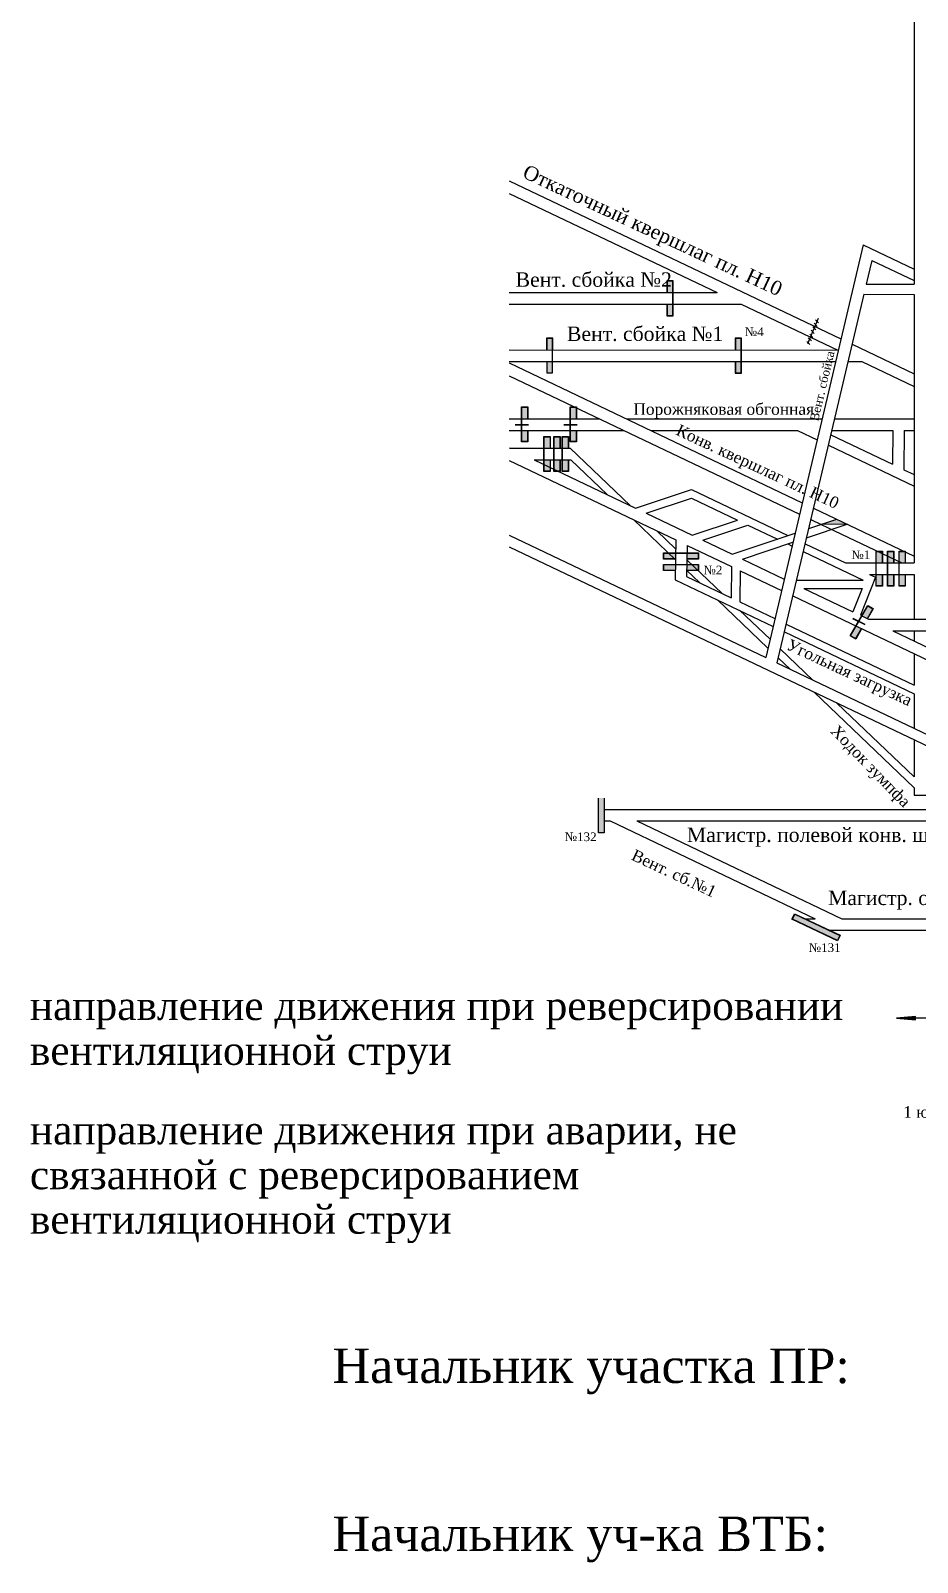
# Model space of a CAD drawing. Header units: millimetres. Extents: x -860 to -268, y -454 to 390.
# Drawn here: x -860 to -551, y -454 to 79 of the extents above; entities that cross this region are included whole.
import ezdxf

# ---------------------------------------------------------------- set-up
doc = ezdxf.new("R2010")
doc.units = ezdxf.units.MM
for name, color, linetype in [('Двери', 7, 'Continuous'), ('Номера перемычек', 7, 'Continuous'), ('Перемычки 01', 7, 'Continuous'), ('Подписи', 7, 'Continuous'), ('Усл зап выхода', 7, 'Continuous')]:
    doc.layers.add(name, color=color, linetype=linetype)
doc.styles.get("Standard").update_dxf_attribs({"font": 'TIMES.TTF', "height": 10})

msp = doc.modelspace()

# ---------------------------------------------------------------- hatches: boundary and pattern name
for points in [[(-579.51, -91.21), (-584.97, -93.03), (-575.9, -92.93)], [(-573.95, -125.68), (-574.02, -125.81), (-571.93, -126.83), (-571.86, -126.7)], [(-569.81, -127.85), (-569.74, -127.72), (-571.77, -126.74), (-571.84, -126.87)], [(-552.13, -265.51), (-552.13, -264.32), (-558.69, -264.96)]]:
    msp.add_hatch(color=256).paths.add_polyline_path(points)
at = {"layer": 'Двери'}
h = msp.add_hatch(color=256, dxfattribs=at)
h.paths.add_polyline_path([(-638.72, -12.29), (-638.72, -8.19), (-636.52, -8.19), (-636.52, -12.29), (-636.62, -12.29), (-636.62, -8.29), (-638.62, -8.29), (-638.62, -12.29)])
h.paths.add_polyline_path([(-636.62, -16.29), (-636.62, -12.29), (-636.52, -12.29), (-636.52, -16.29)])
h.paths.add_polyline_path([(-638.72, -20.39), (-638.72, -16.29), (-638.62, -16.29), (-638.62, -20.29), (-636.62, -20.29), (-636.62, -16.29), (-636.52, -16.29), (-636.52, -20.39)])
h = msp.add_hatch(color=3, dxfattribs=at)
h.paths.add_polyline_path([(-638.62, -8.29), (-636.62, -8.29), (-636.62, -12.29), (-638.62, -12.29)])
h.paths.add_polyline_path([(-636.62, -20.29), (-638.62, -20.29), (-638.62, -16.29), (-636.62, -16.29)])
h = msp.add_hatch(color=256, dxfattribs=at)
h.paths.add_polyline_path([(-680.6, -32.3), (-680.6, -28.2), (-678.4, -28.2), (-678.4, -32.3), (-678.5, -32.3), (-678.5, -28.3), (-680.5, -28.3), (-680.5, -32.3)])
h.paths.add_polyline_path([(-678.5, -36.3), (-678.5, -32.3), (-678.4, -32.3), (-678.4, -36.3)])
h.paths.add_polyline_path([(-680.6, -40.4), (-680.6, -36.3), (-680.5, -36.3), (-680.5, -40.3), (-678.5, -40.3), (-678.5, -36.3), (-678.4, -36.3), (-678.4, -40.4)])
h = msp.add_hatch(color=3, dxfattribs=at)
h.paths.add_polyline_path([(-680.5, -28.3), (-678.5, -28.3), (-678.5, -32.3), (-680.5, -32.3)])
h.paths.add_polyline_path([(-678.5, -40.3), (-680.5, -40.3), (-680.5, -36.3), (-678.5, -36.3)])
h = msp.add_hatch(color=256, dxfattribs=at)
h.paths.add_polyline_path([(-614.93, -32.31), (-614.93, -28.21), (-612.73, -28.21), (-612.73, -32.31), (-612.83, -32.31), (-612.83, -28.31), (-614.83, -28.31), (-614.83, -32.31)])
h.paths.add_polyline_path([(-612.83, -36.31), (-612.83, -32.31), (-612.73, -32.31), (-612.73, -36.31)])
h.paths.add_polyline_path([(-614.93, -40.41), (-614.93, -36.31), (-614.83, -36.31), (-614.83, -40.31), (-612.83, -40.31), (-612.83, -36.31), (-612.73, -36.31), (-612.73, -40.41)])
h = msp.add_hatch(color=3, dxfattribs=at)
h.paths.add_polyline_path([(-614.83, -28.31), (-612.83, -28.31), (-612.83, -32.31), (-614.83, -32.31)])
h.paths.add_polyline_path([(-612.83, -40.31), (-614.83, -40.31), (-614.83, -36.31), (-612.83, -36.31)])
h = msp.add_hatch(color=256, dxfattribs=at)
h.paths.add_polyline_path([(-687.13, -56.19), (-687.13, -52.09), (-689.33, -52.09), (-689.33, -56.19), (-689.23, -56.19), (-689.23, -52.19), (-687.23, -52.19), (-687.23, -56.19)])
h.paths.add_polyline_path([(-689.23, -60.19), (-689.23, -56.19), (-689.33, -56.19), (-689.33, -60.19)])
h.paths.add_polyline_path([(-687.13, -64.29), (-687.13, -60.19), (-687.23, -60.19), (-687.23, -64.19), (-689.23, -64.19), (-689.23, -60.19), (-689.33, -60.19), (-689.33, -64.29)])
h = msp.add_hatch(color=3, dxfattribs=at)
h.paths.add_polyline_path([(-687.23, -52.19), (-689.23, -52.19), (-689.23, -56.19), (-687.23, -56.19)])
h.paths.add_polyline_path([(-689.23, -64.19), (-687.23, -64.19), (-687.23, -60.19), (-689.23, -60.19)])
h = msp.add_hatch(color=256, dxfattribs=at)
h.paths.add_polyline_path([(-670.16, -56.19), (-670.16, -52.09), (-672.36, -52.09), (-672.36, -56.19), (-672.26, -56.19), (-672.26, -52.19), (-670.26, -52.19), (-670.26, -56.19)])
h.paths.add_polyline_path([(-672.26, -60.19), (-672.26, -56.19), (-672.36, -56.19), (-672.36, -60.19)])
h.paths.add_polyline_path([(-670.16, -64.29), (-670.16, -60.19), (-670.26, -60.19), (-670.26, -64.19), (-672.26, -64.19), (-672.26, -60.19), (-672.36, -60.19), (-672.36, -64.29)])
h = msp.add_hatch(color=3, dxfattribs=at)
h.paths.add_polyline_path([(-670.26, -52.19), (-672.26, -52.19), (-672.26, -56.19), (-670.26, -56.19)])
h.paths.add_polyline_path([(-672.26, -64.19), (-670.26, -64.19), (-670.26, -60.19), (-672.26, -60.19)])
h = msp.add_hatch(color=256, dxfattribs=at)
h.paths.add_polyline_path([(-679.26, -66.53), (-679.26, -62.43), (-681.46, -62.43), (-681.46, -66.53), (-681.36, -66.53), (-681.36, -62.53), (-679.36, -62.53), (-679.36, -66.53)])
h.paths.add_polyline_path([(-681.36, -70.53), (-681.36, -66.53), (-681.46, -66.53), (-681.46, -70.53)])
h.paths.add_polyline_path([(-679.26, -74.63), (-679.26, -70.53), (-679.36, -70.53), (-679.36, -74.53), (-681.36, -74.53), (-681.36, -70.53), (-681.46, -70.53), (-681.46, -74.63)])
h = msp.add_hatch(color=3, dxfattribs=at)
h.paths.add_polyline_path([(-679.36, -62.53), (-681.36, -62.53), (-681.36, -66.53), (-679.36, -66.53)])
h.paths.add_polyline_path([(-681.36, -74.53), (-679.36, -74.53), (-679.36, -70.53), (-681.36, -70.53)])
h = msp.add_hatch(color=256, dxfattribs=at)
h.paths.add_polyline_path([(-675.83, -66.53), (-675.83, -62.43), (-678.03, -62.43), (-678.03, -66.53), (-677.93, -66.53), (-677.93, -62.53), (-675.93, -62.53), (-675.93, -66.53)])
h.paths.add_polyline_path([(-677.93, -70.53), (-677.93, -66.53), (-678.03, -66.53), (-678.03, -70.53)])
h.paths.add_polyline_path([(-675.83, -74.63), (-675.83, -70.53), (-675.93, -70.53), (-675.93, -74.53), (-677.93, -74.53), (-677.93, -70.53), (-678.03, -70.53), (-678.03, -74.63)])
h = msp.add_hatch(color=3, dxfattribs=at)
h.paths.add_polyline_path([(-675.93, -62.53), (-677.93, -62.53), (-677.93, -66.53), (-675.93, -66.53)])
h.paths.add_polyline_path([(-677.93, -74.53), (-675.93, -74.53), (-675.93, -70.53), (-677.93, -70.53)])
h = msp.add_hatch(color=256, dxfattribs=at)
h.paths.add_polyline_path([(-672.89, -66.53), (-672.89, -62.43), (-675.09, -62.43), (-675.09, -66.53), (-674.99, -66.53), (-674.99, -62.53), (-672.99, -62.53), (-672.99, -66.53)])
h.paths.add_polyline_path([(-674.99, -70.53), (-674.99, -66.53), (-675.09, -66.53), (-675.09, -70.53)])
h.paths.add_polyline_path([(-672.89, -74.63), (-672.89, -70.53), (-672.99, -70.53), (-672.99, -74.53), (-674.99, -74.53), (-674.99, -70.53), (-675.09, -70.53), (-675.09, -74.63)])
h = msp.add_hatch(color=3, dxfattribs=at)
h.paths.add_polyline_path([(-672.99, -62.53), (-674.99, -62.53), (-674.99, -66.53), (-672.99, -66.53)])
h.paths.add_polyline_path([(-674.99, -74.53), (-672.99, -74.53), (-672.99, -70.53), (-674.99, -70.53)])
h = msp.add_hatch(color=256, dxfattribs=at)
h.paths.add_polyline_path([(-631.73, -105.13), (-627.63, -105.13), (-627.63, -102.93), (-631.73, -102.93), (-631.73, -103.03), (-627.73, -103.03), (-627.73, -105.03), (-631.73, -105.03)])
h.paths.add_polyline_path([(-635.73, -103.03), (-631.73, -103.03), (-631.73, -102.93), (-635.73, -102.93)])
h.paths.add_polyline_path([(-639.83, -105.13), (-635.73, -105.13), (-635.73, -105.03), (-639.73, -105.03), (-639.73, -103.03), (-635.73, -103.03), (-635.73, -102.93), (-639.83, -102.93)])
h = msp.add_hatch(color=3, dxfattribs=at)
h.paths.add_polyline_path([(-627.73, -105.03), (-627.73, -103.03), (-631.73, -103.03), (-631.73, -105.03)])
h.paths.add_polyline_path([(-639.73, -103.03), (-639.73, -105.03), (-635.73, -105.03), (-635.73, -103.03)])
h = msp.add_hatch(color=256, dxfattribs=at)
h.paths.add_polyline_path([(-563.66, -106.45), (-563.66, -102.35), (-565.86, -102.35), (-565.86, -106.45), (-565.76, -106.45), (-565.76, -102.45), (-563.76, -102.45), (-563.76, -106.45)])
h.paths.add_polyline_path([(-565.76, -110.45), (-565.76, -106.45), (-565.86, -106.45), (-565.86, -110.45)])
h.paths.add_polyline_path([(-563.66, -114.55), (-563.66, -110.45), (-563.76, -110.45), (-563.76, -114.45), (-565.76, -114.45), (-565.76, -110.45), (-565.86, -110.45), (-565.86, -114.55)])
h = msp.add_hatch(color=3, dxfattribs=at)
h.paths.add_polyline_path([(-563.76, -102.45), (-565.76, -102.45), (-565.76, -106.45), (-563.76, -106.45)])
h.paths.add_polyline_path([(-565.76, -114.45), (-563.76, -114.45), (-563.76, -110.45), (-565.76, -110.45)])
h = msp.add_hatch(color=256, dxfattribs=at)
h.paths.add_polyline_path([(-559.66, -106.45), (-559.66, -102.35), (-561.86, -102.35), (-561.86, -106.45), (-561.76, -106.45), (-561.76, -102.45), (-559.76, -102.45), (-559.76, -106.45)])
h.paths.add_polyline_path([(-561.76, -110.45), (-561.76, -106.45), (-561.86, -106.45), (-561.86, -110.45)])
h.paths.add_polyline_path([(-559.66, -114.55), (-559.66, -110.45), (-559.76, -110.45), (-559.76, -114.45), (-561.76, -114.45), (-561.76, -110.45), (-561.86, -110.45), (-561.86, -114.55)])
h = msp.add_hatch(color=3, dxfattribs=at)
h.paths.add_polyline_path([(-559.76, -102.45), (-561.76, -102.45), (-561.76, -106.45), (-559.76, -106.45)])
h.paths.add_polyline_path([(-561.76, -114.45), (-559.76, -114.45), (-559.76, -110.45), (-561.76, -110.45)])
h = msp.add_hatch(color=256, dxfattribs=at)
h.paths.add_polyline_path([(-555.66, -106.45), (-555.66, -102.35), (-557.86, -102.35), (-557.86, -106.45), (-557.76, -106.45), (-557.76, -102.45), (-555.76, -102.45), (-555.76, -106.45)])
h.paths.add_polyline_path([(-557.76, -110.45), (-557.76, -106.45), (-557.86, -106.45), (-557.86, -110.45)])
h.paths.add_polyline_path([(-555.66, -114.55), (-555.66, -110.45), (-555.76, -110.45), (-555.76, -114.45), (-557.76, -114.45), (-557.76, -110.45), (-557.86, -110.45), (-557.86, -114.55)])
h = msp.add_hatch(color=3, dxfattribs=at)
h.paths.add_polyline_path([(-555.76, -102.45), (-557.76, -102.45), (-557.76, -106.45), (-555.76, -106.45)])
h.paths.add_polyline_path([(-557.76, -114.45), (-555.76, -114.45), (-555.76, -110.45), (-557.76, -110.45)])
h = msp.add_hatch(color=256, dxfattribs=at)
h.paths.add_polyline_path([(-631.73, -109.13), (-627.63, -109.13), (-627.63, -106.93), (-631.73, -106.93), (-631.73, -107.03), (-627.73, -107.03), (-627.73, -109.03), (-631.73, -109.03)])
h.paths.add_polyline_path([(-635.73, -107.03), (-631.73, -107.03), (-631.73, -106.93), (-635.73, -106.93)])
h.paths.add_polyline_path([(-639.83, -109.13), (-635.73, -109.13), (-635.73, -109.03), (-639.73, -109.03), (-639.73, -107.03), (-635.73, -107.03), (-635.73, -106.93), (-639.83, -106.93)])
h = msp.add_hatch(color=3, dxfattribs=at)
h.paths.add_polyline_path([(-627.73, -109.03), (-627.73, -107.03), (-631.73, -107.03), (-631.73, -109.03)])
h.paths.add_polyline_path([(-639.73, -107.03), (-639.73, -109.03), (-635.73, -109.03), (-635.73, -107.03)])
h = msp.add_hatch(color=256, dxfattribs=at)
h.paths.add_polyline_path([(-568.89, -125.92), (-566.85, -122.36), (-568.76, -121.26), (-570.8, -124.82), (-570.71, -124.87), (-568.72, -121.4), (-566.99, -122.4), (-568.98, -125.87)])
h.paths.add_polyline_path([(-572.71, -128.34), (-570.71, -124.87), (-570.8, -124.82), (-572.8, -128.29)])
h.paths.add_polyline_path([(-572.93, -132.94), (-570.89, -129.38), (-570.98, -129.33), (-572.97, -132.8), (-574.7, -131.8), (-572.71, -128.34), (-572.8, -128.29), (-574.84, -131.84)])
h = msp.add_hatch(color=3, dxfattribs=at)
h.paths.add_polyline_path([(-566.99, -122.4), (-568.72, -121.4), (-570.71, -124.87), (-568.98, -125.87)])
h.paths.add_polyline_path([(-574.7, -131.8), (-572.97, -132.8), (-570.98, -129.33), (-572.71, -128.34)])
at = {"layer": 'Перемычки 01'}
for color, points in [(256, [(-691.52, -58.25), (-691.52, -58.4), (-689.2, -58.4), (-689.2, -58.25)]), (256, [(-686.84, -58.4), (-686.84, -58.25), (-689.1, -58.25), (-689.1, -58.4)]), (256, [(-674.55, -58.25), (-674.55, -58.4), (-672.23, -58.4), (-672.23, -58.25)]), (256, [(-669.87, -58.4), (-669.87, -58.25), (-672.13, -58.25), (-672.13, -58.4)]), (3, [(-594.17, -228.73), (-594.98, -230.44), (-579.3, -237.86), (-578.49, -236.15)])]:
    msp.add_hatch(color=color, dxfattribs=at).paths.add_polyline_path(points)
h = msp.add_hatch(color=256, dxfattribs=at)
h.paths.add_polyline_path([(-660.4, -200.49), (-660.4, -196.39), (-660.5, -196.39), (-660.5, -200.39), (-662.5, -200.39), (-662.5, -196.39), (-662.6, -196.39), (-662.6, -200.49)])
h.paths.add_polyline_path([(-660.5, -196.39), (-660.4, -196.39), (-660.4, -188.29), (-662.6, -188.29), (-662.6, -196.39), (-662.5, -196.39), (-662.5, -188.39), (-660.5, -188.39)])
h = msp.add_hatch(color=3, dxfattribs=at)
h.paths.add_polyline_path([(-662.5, -200.39), (-660.5, -200.39), (-660.5, -196.39), (-662.5, -196.39)])
h.paths.add_polyline_path([(-660.5, -192.39), (-662.5, -192.39), (-662.5, -196.39), (-660.5, -196.39)])
h.paths.add_polyline_path([(-660.5, -192.39), (-660.5, -188.39), (-662.5, -188.39), (-662.5, -192.39)])
h = msp.add_hatch(color=256, dxfattribs=at)
h.paths.add_polyline_path([(-594.23, -228.56), (-595.15, -230.5), (-579.24, -238.03), (-578.32, -236.09)])
h.paths.add_polyline_path([(-578.49, -236.15), (-579.3, -237.86), (-594.98, -230.44), (-594.17, -228.73)], flags=16)

# ---------------------------------------------------------------- linework, layer by layer
for p, q in [((-552.56, 287.32), (-552.56, -9.34)), ((-693.53, 26.65), (-578.09, -28.41)), ((-693.53, 22.21), (-621.15, -12.3)), ((-570.37, 4.37), (-604.26, -139.4)), ((-570.37, 4.37), (-552.56, -4.12)), ((-567.3, -1.1), (-569.24, -9.34)), ((-567.3, -1.1), (-552.56, -8.12)), ((-569.24, -9.34), (-552.56, -9.34)), ((-693.53, -12.3), (-621.15, -12.3)), ((-570.08, -12.92), (-600.34, -141.27)), ((-570.08, -12.92), (-552.56, -12.93)), ((-552.56, -12.93), (-552.56, -106.45)), ((-693.53, -16.3), (-612.76, -16.31)), ((-612.76, -16.31), (-579.2, -32.31)), ((-586.03, -21.29), (-589.75, -30.19)), ((-588.4, -25.42), (-587.34, -26.52)), ((-587.86, -24.19), (-586.81, -25.29)), ((-587.41, -22.99), (-586.36, -24.09)), ((-586.98, -21.79), (-585.93, -22.89)), ((-589.97, -29.32), (-588.92, -30.42)), ((-589.43, -28.03), (-588.38, -29.13)), ((-588.9, -26.8), (-587.85, -27.9)), ((-574.17, -30.28), (-552.56, -40.58)), ((-693.53, -32.3), (-579.2, -32.31)), ((-693.53, -36.31), (-579.96, -36.33)), ((-693.53, -36.83), (-591.55, -85.47)), ((-575.6, -36.33), (-570.78, -36.33)), ((-570.78, -36.33), (-552.56, -45.01)), ((-693.53, -41.26), (-592.48, -89.45)), ((-693.53, -56.3), (-662, -56.3)), ((-652.7, -56.3), (-584.67, -56.31)), ((-580.31, -56.31), (-552.56, -56.31)), ((-693.53, -60.3), (-653.61, -60.3)), ((-644.31, -60.3), (-593.17, -60.31)), ((-593.17, -60.31), (-586.38, -63.55)), ((-581.61, -61.82), (-560.13, -72.07)), ((-581.25, -60.31), (-560.02, -60.31)), ((-560.02, -60.31), (-560.13, -72.07)), ((-556.02, -60.31), (-556.14, -73.97)), ((-556.02, -60.31), (-552.56, -60.31)), ((-693.53, -66.4), (-693.24, -66.54)), ((-693.24, -66.54), (-672.35, -66.54)), ((-651.5, -86.44), (-672.35, -66.54)), ((-582.46, -65.42), (-552.56, -79.67)), ((-693.53, -70.83), (-635.61, -98.45)), ((-684.86, -70.53), (-672.16, -70.53)), ((-684.86, -70.53), (-649.56, -87.37)), ((-659.49, -82.63), (-672.16, -70.53)), ((-556.14, -73.97), (-552.56, -75.67)), ((-649.56, -87.37), (-630.11, -80.87)), ((-645.86, -89.13), (-630.11, -83.87)), ((-630.11, -80.87), (-596.51, -96.89)), ((-630.11, -83.87), (-614.09, -91.51)), ((-645.86, -89.13), (-629.84, -96.78)), ((-587.63, -87.34), (-552.56, -104.06)), ((-635.71, -105.34), (-650.22, -91.49)), ((-635.66, -101.57), (-642.22, -95.3)), ((-629.84, -96.78), (-614.09, -91.51)), ((-626.19, -98.51), (-610.44, -93.25)), ((-610.44, -93.25), (-600.21, -98.13)), ((-590.06, -97.66), (-575.9, -92.93)), ((-589.31, -94.48), (-579.51, -91.21)), ((-588.56, -91.32), (-584.97, -93.03)), ((-575.9, -92.93), (-584.97, -93.03)), ((-584.97, -93.03), (-556.84, -106.45)), ((-584.97, -93.03), (-584.97, -93.03)), ((-584.97, -93.03), (-584.97, -93.03)), ((-693.53, -96.83), (-604.26, -139.4)), ((-693.53, -100.83), (-517.21, -184.92)), ((-635.61, -98.45), (-635.81, -112.27)), ((-631.65, -100.34), (-631.81, -111.18)), ((-631.65, -100.34), (-616.13, -107.74)), ((-626.19, -98.51), (-615.96, -103.39)), ((-615.96, -103.39), (-594.04, -96.07)), ((-612.35, -105.11), (-594.79, -99.24)), ((-596.6, -99.85), (-595.1, -100.56)), ((-590.55, -99.74), (-576.47, -106.45)), ((-619.38, -117.11), (-631.72, -105.32)), ((-612.35, -105.11), (-597.81, -112.05)), ((-591.18, -102.43), (-570.31, -112.39)), ((-576.47, -106.45), (-552.56, -106.45)), ((-631.81, -111.18), (-616.28, -118.59)), ((-627.37, -113.3), (-631.78, -109.09)), ((-616.13, -107.74), (-616.28, -118.59)), ((-613.15, -109.17), (-613.3, -120.01)), ((-613.15, -109.17), (-598.75, -116.03)), ((-566.02, -111.43), (-571.32, -124.68)), ((-568.09, -110.45), (-552.56, -110.45)), ((-568.09, -110.45), (-566.02, -111.43)), ((-552.56, -110.45), (-552.56, -126.06)), ((-635.81, -112.27), (-601.7, -128.54)), ((-593.53, -112.39), (-570.31, -112.39)), ((-591, -115.3), (-570.72, -115.3)), ((-591, -115.3), (-574.2, -123.31)), ((-570.72, -115.3), (-573.97, -123.42)), ((-603.48, -136.11), (-621.1, -119.29)), ((-613.3, -120.01), (-601.06, -125.84)), ((-594.83, -117.9), (-438.85, -192.29)), ((-602.75, -132.99), (-613.34, -122.87)), ((-597.14, -127.71), (-552.56, -148.98)), ((-574.2, -123.31), (-573.97, -123.42)), ((-571.32, -124.68), (-568.44, -126.06)), ((-568.44, -126.06), (-515.72, -126.06)), ((-597.78, -130.41), (-552.56, -151.98)), ((-560.05, -130.06), (-507.34, -130.06)), ((-560.05, -130.06), (-544.51, -137.47)), ((-552.56, -130.06), (-552.56, -133.63)), ((-587.82, -147.25), (-599.19, -136.39)), ((-552.56, -138.06), (-552.56, -148.98)), ((-600.34, -141.27), (-493.36, -192.29)), ((-595.81, -143.43), (-599.92, -139.51)), ((-552.56, -184.73), (-587.44, -151.43)), ((-552.56, -151.98), (-552.56, -164.06)), ((-552.56, -152.39), (-552.56, -164.06)), ((-552.56, -180.91), (-579.45, -155.24)), ((-552.56, -168.06), (-552.56, -180.91)), ((-552.56, -184.73), (-552.56, -187.31)), ((-552.56, -187.31), (-544.56, -187.31)), ((-660.45, -196.29), (-658.47, -196.29)), ((-660.43, -192.29), (-519.62, -192.29)), ((-658.47, -196.29), (-587.04, -230.36)), ((-649.18, -196.29), (-577.75, -230.36)), ((-649.18, -196.29), (-494.79, -196.29)), ((-570.94, -196.29), (-541.46, -196.29)), ((-590.42, -230.36), (-587.04, -230.36)), ((-581.96, -234.36), (-568.26, -234.36)), ((-577.75, -230.36), (-498.79, -230.36)), ((-568.39, -234.36), (-533.02, -234.36)), ((-545.21, -264.96), (-552.13, -264.96))]:
    msp.add_line(p, q)
msp.add_lwpolyline([(-552.13, -264.32), (-558.69, -264.96), (-552.13, -265.51)], close=True)
at = {"layer": 'Двери'}
for p, q in [((-691.52, -58.25), (-686.84, -58.25)), ((-691.52, -58.4), (-686.84, -58.4)), ((-690.75, -58.25), (-690.75, -58.4)), ((-674.55, -58.25), (-669.87, -58.25)), ((-674.55, -58.4), (-669.87, -58.4)), ((-673.78, -58.25), (-673.78, -58.4)), ((-574.01, -125.81), (-569.81, -127.85)), ((-573.95, -125.68), (-569.74, -127.72))]:
    msp.add_line(p, q, dxfattribs=at)
for points in [[(-638.72, -16.29), (-638.72, -20.39), (-636.52, -20.39), (-636.52, -8.19), (-638.72, -8.19), (-638.72, -12.29)], [(-638.62, -16.29), (-638.62, -20.29), (-636.62, -20.29), (-636.62, -8.29), (-638.62, -8.29), (-638.62, -12.29)], [(-678.4, -32.29), (-678.4, -28.2), (-680.6, -28.2), (-680.6, -32.3)], [(-680.5, -36.3), (-680.5, -40.3), (-678.5, -40.3), (-678.5, -28.3), (-680.5, -28.3), (-680.5, -32.3)], [(-614.93, -36.31), (-614.93, -40.41), (-612.73, -40.41), (-612.73, -28.21), (-614.93, -28.21), (-614.93, -32.31)], [(-614.83, -36.31), (-614.83, -40.31), (-612.83, -40.31), (-612.83, -28.31), (-614.83, -28.31), (-614.83, -32.31)], [(-687.13, -60.19), (-687.13, -64.29), (-689.33, -64.29), (-689.33, -52.09), (-687.13, -52.09), (-687.13, -56.19)], [(-687.23, -60.19), (-687.23, -64.19), (-689.23, -64.19), (-689.23, -52.19), (-687.23, -52.19), (-687.23, -56.19)], [(-670.16, -60.19), (-670.16, -64.29), (-672.36, -64.29), (-672.36, -52.09), (-670.16, -52.09), (-670.16, -56.19)], [(-670.26, -60.19), (-670.26, -64.19), (-672.26, -64.19), (-672.26, -52.19), (-670.26, -52.19), (-670.26, -56.19)], [(-679.26, -70.53), (-679.26, -74.63), (-681.46, -74.63), (-681.46, -62.43), (-679.26, -62.43), (-679.26, -66.53)], [(-679.36, -70.53), (-679.36, -74.53), (-681.36, -74.53), (-681.36, -62.53), (-679.36, -62.53), (-679.36, -66.53)], [(-675.83, -70.53), (-675.83, -74.63), (-678.03, -74.63), (-678.03, -62.43), (-675.83, -62.43), (-675.83, -66.53)], [(-675.93, -70.53), (-675.93, -74.53), (-677.93, -74.53), (-677.93, -62.53), (-675.93, -62.53), (-675.93, -66.53)], [(-672.89, -70.53), (-672.89, -74.63), (-675.09, -74.63), (-675.09, -62.43), (-672.89, -62.43), (-672.89, -66.53)], [(-672.99, -70.53), (-672.99, -74.53), (-674.99, -74.53), (-674.99, -62.53), (-672.99, -62.53), (-672.99, -66.53)], [(-635.73, -105.13), (-639.83, -105.13), (-639.83, -102.93), (-627.63, -102.93), (-627.63, -105.13), (-631.73, -105.13)], [(-635.73, -105.03), (-639.73, -105.03), (-639.73, -103.03), (-627.73, -103.03), (-627.73, -105.03), (-631.73, -105.03)], [(-563.66, -110.45), (-563.66, -114.55), (-565.86, -114.55), (-565.86, -102.35), (-563.66, -102.35), (-563.66, -106.45)], [(-563.76, -110.45), (-563.76, -114.45), (-565.76, -114.45), (-565.76, -102.45), (-563.76, -102.45), (-563.76, -106.45)], [(-559.66, -110.45), (-559.66, -114.55), (-561.86, -114.55), (-561.86, -102.35), (-559.66, -102.35), (-559.66, -106.45)], [(-559.76, -110.45), (-559.76, -114.45), (-561.76, -114.45), (-561.76, -102.45), (-559.76, -102.45), (-559.76, -106.45)], [(-555.66, -110.45), (-555.66, -114.55), (-557.86, -114.55), (-557.86, -102.35), (-555.66, -102.35), (-555.66, -106.45)], [(-555.76, -110.45), (-555.76, -114.45), (-557.76, -114.45), (-557.76, -102.45), (-555.76, -102.45), (-555.76, -106.45)], [(-635.73, -109.13), (-639.83, -109.13), (-639.83, -106.93), (-627.63, -106.93), (-627.63, -109.13), (-631.73, -109.13)], [(-635.73, -109.03), (-639.73, -109.03), (-639.73, -107.03), (-627.73, -107.03), (-627.73, -109.03), (-631.73, -109.03)], [(-570.89, -129.38), (-572.93, -132.94), (-574.84, -131.84), (-568.76, -121.26), (-566.85, -122.36), (-568.89, -125.92)], [(-570.98, -129.33), (-572.97, -132.8), (-574.7, -131.8), (-568.72, -121.4), (-566.99, -122.4), (-568.98, -125.87)]]:
    msp.add_lwpolyline(points, dxfattribs=at)
at = {"layer": 'Перемычки 01'}
msp.add_lwpolyline([(-660.5, -188.39), (-660.5, -200.39), (-662.5, -200.39), (-662.5, -188.39)], dxfattribs=at)
for points in [[(-594.23, -228.56), (-578.32, -236.09), (-579.24, -238.03), (-595.15, -230.5)], [(-594.17, -228.73), (-578.49, -236.15), (-579.3, -237.86), (-594.98, -230.44)]]:
    msp.add_lwpolyline(points, close=True, dxfattribs=at)

# ---------------------------------------------------------------- texts
for s, height, rotation, p in [('Откаточный квершлаг пл. Н10', 5, 335, (-689.33, 27.97)), ('Вент. сбойка', 3, 76.6598, (-586.03, -57.32)), ('Конв. квершлаг пл. Н10', 4, 335, (-635.84, -61.66)), ('Угольная загрузка', 4, 335, (-597.41, -136.35)), ('Ходок зумпфа', 4, 314, (-581.96, -165.24)), ('Вент. сб.№1', 4, 335, (-651.38, -209.63))]:
    msp.add_text(s, height=height, rotation=rotation).set_placement(p)
for s, height, p in [('Вент. сбойка №2', 5, (-691.34, -10.28)), ('Вент. сбойка №1', 5, (-673.46, -29.15)), ('Порожняковая обгонная', 4, (-650.35, -54.87)), ('Магистр. полевой конв. штрек пл. К5', 5, (-631.7, -203.6)), ('Магистр. откат. штрек пл. К5', 5, (-582.55, -225.55)), ('1 южный конв. штрек', 4, (-556.39, -299.61))]:
    msp.add_text(s, height=height).set_placement(p)
at = {"layer": 'Номера перемычек', "color": 7}
for s, p in [('№4', (-611.55, -27.46)), ('№1', (-574.44, -105.12)), ('№2', (-625.94, -110.4))]:
    msp.add_text(s, height=3, dxfattribs=at).set_placement(p)
at = {"layer": 'Номера перемычек'}
for s, p in [('№132', (-674.26, -203.29)), ('№131', (-589.3, -241.89))]:
    msp.add_text(s, height=3, dxfattribs=at).set_placement(p)
at = {"layer": 'Подписи', "color": 0}
msp.add_text('Начальник участка ПР:', height=12, dxfattribs=at).set_placement((-755.1, -391.96))
at = {"layer": 'Подписи'}
msp.add_text('Начальник уч-ка ВТБ:', height=12, dxfattribs=at).set_placement((-755.1, -450.47))
at = {"layer": 'Усл зап выхода'}
for s, p in [('направление движения при реверсировании', (-860.46, -265.59)), ('вентиляционной струи', (-860.46, -281.2)), ('направление движения при аварии, не', (-860.46, -308.89)), ('связанной с реверсированием', (-860.46, -324.5)), ('вентиляционной струи', (-860.46, -339.99))]:
    msp.add_text(s, height=10, dxfattribs=at).set_placement(p)

doc.saveas('drawing.dxf')
